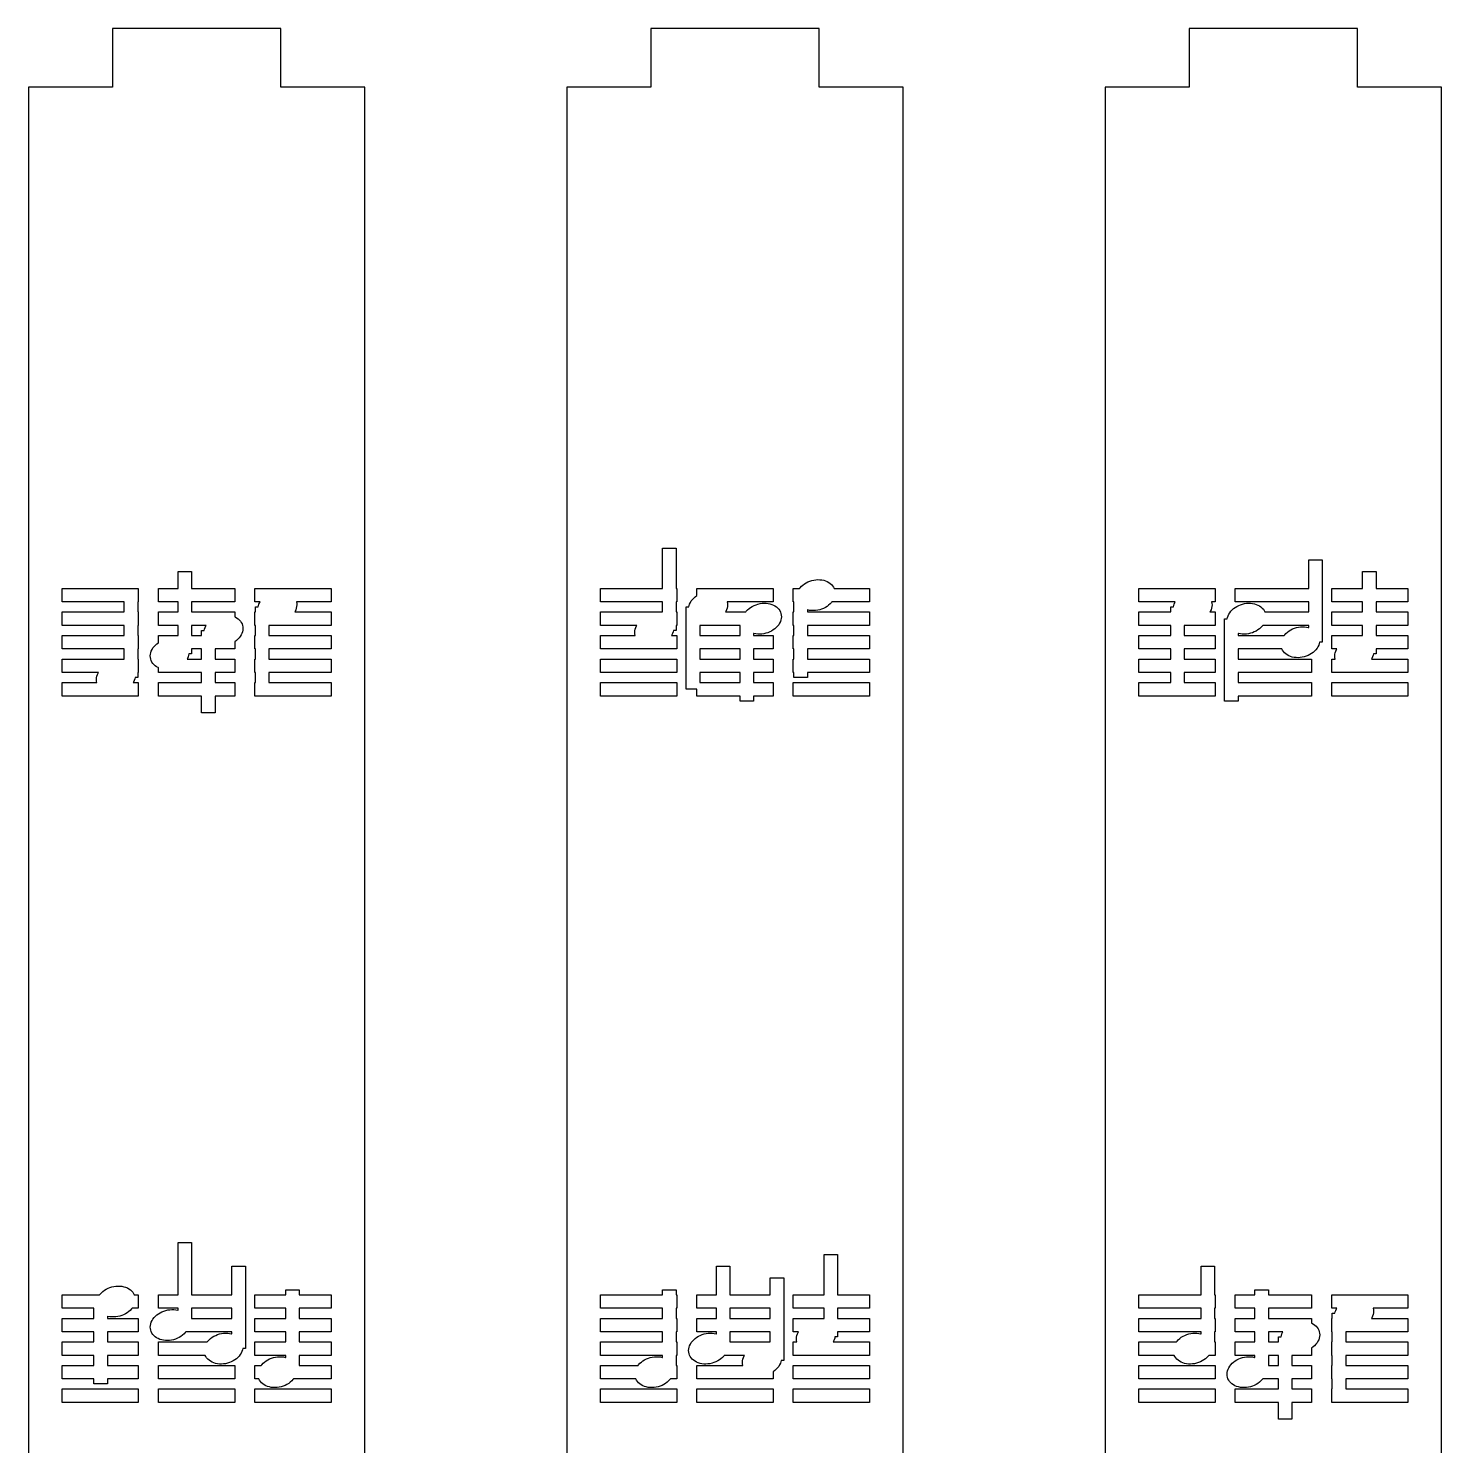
# Model space of a CAD drawing. Header units: metres. Extents: x -12 to 180, y -1275 to 154.
# Drawn here: x 96 to 180, y 69.2 to 153.5 of the extents above; entities that cross this region are included whole.
import ezdxf

# ---------------------------------------------------------------- set-up
doc = ezdxf.new("R2010")
doc.units = ezdxf.units.M

msp = doc.modelspace()

# ---------------------------------------------------------------- linework, layer by layer
for p, q in [((111, 153.5), (101, 153.5)), ((101, 153.5), (101, 150)), ((111, 150), (111, 153.5)), ((143, 153.5), (133, 153.5)), ((133, 153.5), (133, 150)), ((143, 150), (143, 153.5)), ((175, 153.5), (165, 153.5)), ((165, 153.5), (165, 150)), ((175, 150), (175, 153.5)), ((101, 150), (96, 150)), ((96, 150), (96, 0)), ((116, 150), (111, 150)), ((116, 0), (116, 150)), ((133, 150), (128, 150)), ((128, 150), (128, 0)), ((148, 150), (143, 150)), ((148, 0), (148, 150)), ((165, 150), (160, 150)), ((160, 150), (160, 0)), ((180, 150), (175, 150)), ((180, 0), (180, 150)), ((133.7, 120.2), (133.7, 122.6)), ((133.7, 122.6), (134.5, 122.6)), ((134.5, 122.6), (134.5, 120.2)), ((172.1, 120.2), (172.1, 121.9)), ((172.1, 121.9), (172.9, 121.9)), ((172.9, 121.9), (172.9, 117)), ((104.9, 120.2), (104.9, 121.2)), ((104.9, 121.2), (105.7, 121.2)), ((105.7, 121.2), (105.7, 120.2)), ((142.128, 120.471), (142.229, 120.533)), ((142.229, 120.533), (142.337, 120.587)), ((142.337, 120.587), (142.45, 120.633)), ((142.45, 120.633), (142.567, 120.669)), ((142.567, 120.669), (142.686, 120.696)), ((142.686, 120.696), (142.807, 120.713)), ((142.807, 120.713), (142.928, 120.72)), ((142.928, 120.72), (143.047, 120.717)), ((143.047, 120.717), (143.163, 120.704)), ((143.163, 120.704), (143.276, 120.681)), ((143.276, 120.681), (143.383, 120.649)), ((143.383, 120.649), (143.484, 120.607)), ((143.484, 120.607), (143.577, 120.556)), ((143.577, 120.556), (143.662, 120.497)), ((175.3, 120.2), (175.3, 121.2)), ((175.3, 121.2), (176.1, 121.2)), ((176.1, 121.2), (176.1, 120.2)), ((98, 119.4), (98, 120.2)), ((98, 120.2), (102.533, 120.2)), ((102.533, 120.2), (102.533, 119.4)), ((103.733, 119.4), (103.733, 120.2)), ((103.733, 120.2), (104.9, 120.2)), ((105.7, 120.2), (108.267, 120.2)), ((108.267, 120.2), (108.267, 119.4)), ((109.467, 119.4), (109.467, 120.2)), ((109.467, 120.2), (114, 120.2)), ((114, 120.2), (114, 119.4)), ((130, 119.4), (130, 120.2)), ((130, 120.2), (133.7, 120.2)), ((134.5, 120.2), (134.533, 120.2)), ((134.533, 120.2), (134.533, 119.4)), ((135.547, 119.625), (135.633, 119.701)), ((135.633, 119.701), (135.728, 119.771)), ((135.728, 119.771), (135.733, 119.775)), ((135.733, 119.775), (135.733, 120.2)), ((135.733, 120.2), (140.267, 120.2)), ((140.267, 120.2), (140.267, 119.4)), ((141.467, 119.4), (141.467, 120.2)), ((141.467, 120.2), (141.837, 120.2)), ((141.837, 120.2), (141.871, 120.243)), ((141.871, 120.243), (141.947, 120.325)), ((141.947, 120.325), (142.033, 120.401)), ((142.033, 120.401), (142.128, 120.471)), ((143.662, 120.497), (143.738, 120.43)), ((143.738, 120.43), (143.803, 120.357)), ((143.803, 120.357), (143.857, 120.277)), ((143.857, 120.277), (143.896, 120.2)), ((143.896, 120.2), (146, 120.2)), ((146, 120.2), (146, 119.4)), ((162, 119.4), (162, 120.2)), ((162, 120.2), (166.533, 120.2)), ((166.533, 120.2), (166.533, 119.4)), ((167.733, 119.4), (167.733, 120.2)), ((167.733, 120.2), (172.1, 120.2)), ((173.467, 119.4), (173.467, 120.2)), ((173.467, 120.2), (175.3, 120.2)), ((176.1, 120.2), (178, 120.2)), ((178, 120.2), (178, 119.4)), ((101.7, 119.4), (98, 119.4)), ((101.7, 118.8), (101.7, 119.4)), ((102.533, 119.4), (102.5, 119.4)), ((102.5, 119.4), (102.5, 118.8)), ((104.9, 119.4), (103.733, 119.4)), ((104.9, 118.8), (104.9, 119.4)), ((108.267, 119.4), (105.7, 119.4)), ((105.7, 119.4), (105.7, 118.8)), ((109.77, 119.4), (109.467, 119.4)), ((109.5, 118.8), (109.5, 119.1)), ((109.5, 119.1), (109.657, 119.1)), ((109.657, 119.1), (109.673, 119.177)), ((109.673, 119.177), (109.705, 119.272)), ((109.705, 119.272), (109.749, 119.366)), ((109.749, 119.366), (109.77, 119.4)), ((111.851, 118.834), (111.83, 118.8)), ((111.895, 118.928), (111.851, 118.834)), ((111.927, 119.023), (111.895, 118.928)), ((111.947, 119.119), (111.927, 119.023)), ((114, 119.4), (111.931, 119.4)), ((111.931, 119.4), (111.948, 119.31)), ((111.954, 119.215), (111.947, 119.119)), ((111.948, 119.31), (111.954, 119.215)), ((133.7, 119.4), (130, 119.4)), ((133.7, 118.8), (133.7, 119.4)), ((134.533, 119.4), (134.5, 119.4)), ((134.5, 119.4), (134.5, 118.8)), ((135.1, 114.2), (135.1, 119.1)), ((135.1, 119.1), (135.257, 119.1)), ((135.257, 119.1), (135.273, 119.177)), ((135.273, 119.177), (135.305, 119.272)), ((135.305, 119.272), (135.349, 119.366)), ((135.349, 119.366), (135.404, 119.457)), ((135.404, 119.457), (135.471, 119.543)), ((135.471, 119.543), (135.547, 119.625)), ((137.451, 118.834), (137.43, 118.8)), ((137.495, 118.928), (137.451, 118.834)), ((137.527, 119.023), (137.495, 118.928)), ((137.547, 119.119), (137.527, 119.023)), ((140.267, 119.4), (137.531, 119.4)), ((137.531, 119.4), (137.548, 119.31)), ((137.554, 119.215), (137.547, 119.119)), ((137.548, 119.31), (137.554, 119.215)), ((138.637, 118.8), (138.671, 118.843)), ((138.671, 118.843), (138.747, 118.925)), ((138.747, 118.925), (138.833, 119.001)), ((138.833, 119.001), (138.928, 119.071)), ((138.928, 119.071), (139.029, 119.133)), ((139.029, 119.133), (139.137, 119.187)), ((139.137, 119.187), (139.25, 119.233)), ((139.25, 119.233), (139.367, 119.269)), ((139.367, 119.269), (139.486, 119.296)), ((139.486, 119.296), (139.607, 119.313)), ((139.607, 119.313), (139.728, 119.32)), ((139.728, 119.32), (139.847, 119.317)), ((139.847, 119.317), (139.963, 119.304)), ((139.963, 119.304), (140.076, 119.281)), ((140.076, 119.281), (140.183, 119.249)), ((140.183, 119.249), (140.284, 119.207)), ((140.284, 119.207), (140.377, 119.156)), ((140.377, 119.156), (140.462, 119.097)), ((140.462, 119.097), (140.538, 119.03)), ((140.538, 119.03), (140.603, 118.957)), ((140.603, 118.957), (140.657, 118.877)), ((140.657, 118.877), (140.7, 118.792)), ((141.5, 119.4), (141.467, 119.4)), ((141.5, 118.8), (141.5, 119.4)), ((142.324, 118.919), (142.3, 118.926)), ((142.3, 118.926), (142.3, 118.8)), ((142.437, 118.896), (142.324, 118.919)), ((142.553, 118.883), (142.437, 118.896)), ((142.672, 118.88), (142.553, 118.883)), ((142.793, 118.887), (142.672, 118.88)), ((142.914, 118.904), (142.793, 118.887)), ((143.033, 118.931), (142.914, 118.904)), ((143.15, 118.967), (143.033, 118.931)), ((143.263, 119.013), (143.15, 118.967)), ((143.371, 119.067), (143.263, 119.013)), ((143.472, 119.129), (143.371, 119.067)), ((143.567, 119.199), (143.472, 119.129)), ((143.653, 119.275), (143.567, 119.199)), ((143.729, 119.357), (143.653, 119.275)), ((143.763, 119.4), (143.729, 119.357)), ((146, 119.4), (143.763, 119.4)), ((164.17, 119.4), (162, 119.4)), ((163.9, 118.8), (163.9, 119.1)), ((163.9, 119.1), (164.057, 119.1)), ((164.057, 119.1), (164.073, 119.177)), ((164.073, 119.177), (164.105, 119.272)), ((164.105, 119.272), (164.149, 119.366)), ((164.149, 119.366), (164.17, 119.4)), ((166.251, 118.834), (166.23, 118.8)), ((166.295, 118.928), (166.251, 118.834)), ((166.327, 119.023), (166.295, 118.928)), ((166.347, 119.119), (166.327, 119.023)), ((166.533, 119.4), (166.331, 119.4)), ((166.331, 119.4), (166.348, 119.31)), ((166.354, 119.215), (166.347, 119.119)), ((166.348, 119.31), (166.354, 119.215)), ((167.404, 118.757), (167.471, 118.843)), ((167.471, 118.843), (167.547, 118.925)), ((167.547, 118.925), (167.633, 119.001)), ((167.633, 119.001), (167.728, 119.071)), ((167.728, 119.071), (167.829, 119.133)), ((172.1, 119.4), (167.733, 119.4)), ((167.829, 119.133), (167.937, 119.187)), ((167.937, 119.187), (168.05, 119.233)), ((168.05, 119.233), (168.167, 119.269)), ((168.167, 119.269), (168.286, 119.296)), ((168.286, 119.296), (168.407, 119.313)), ((168.407, 119.313), (168.528, 119.32)), ((168.528, 119.32), (168.647, 119.317)), ((168.647, 119.317), (168.763, 119.304)), ((168.763, 119.304), (168.876, 119.281)), ((168.876, 119.281), (168.983, 119.249)), ((168.983, 119.249), (169.084, 119.207)), ((169.084, 119.207), (169.177, 119.156)), ((169.177, 119.156), (169.262, 119.097)), ((169.262, 119.097), (169.338, 119.03)), ((169.338, 119.03), (169.403, 118.957)), ((169.403, 118.957), (169.457, 118.877)), ((169.457, 118.877), (169.496, 118.8)), ((172.1, 118.8), (172.1, 119.4)), ((175.3, 119.4), (173.467, 119.4)), ((175.3, 118.8), (175.3, 119.4)), ((178, 119.4), (176.1, 119.4)), ((176.1, 119.4), (176.1, 118.8)), ((98, 118), (98, 118.8)), ((98, 118.8), (101.7, 118.8)), ((101.7, 118), (98, 118)), ((101.7, 117.4), (101.7, 118)), ((102.5, 118.8), (102.533, 118.8)), ((102.533, 118), (102.5, 118)), ((102.5, 118), (102.5, 117.4)), ((102.533, 118.8), (102.533, 118)), ((103.733, 118), (103.733, 118.8)), ((103.733, 118.8), (104.9, 118.8)), ((104.9, 118), (103.733, 118)), ((104.9, 117.4), (104.9, 118)), ((105.7, 118.8), (108.267, 118.8)), ((106.57, 118), (105.7, 118)), ((105.7, 118), (105.7, 117.4)), ((106.549, 117.966), (106.57, 118)), ((108.267, 118.8), (108.267, 118.514)), ((108.267, 118.514), (108.284, 118.507)), ((108.284, 118.507), (108.377, 118.456)), ((108.377, 118.456), (108.462, 118.397)), ((108.462, 118.397), (108.538, 118.33)), ((108.538, 118.33), (108.603, 118.257)), ((108.603, 118.257), (108.657, 118.177)), ((108.657, 118.177), (108.7, 118.092)), ((108.7, 118.092), (108.73, 118.003)), ((108.73, 118.003), (108.748, 117.91)), ((109.467, 118), (109.467, 118.8)), ((109.467, 118.8), (109.5, 118.8)), ((109.5, 118), (109.467, 118)), ((109.5, 117.4), (109.5, 118)), ((114, 118), (110.3, 118)), ((110.3, 118), (110.3, 117.4)), ((111.83, 118.8), (114, 118.8)), ((114, 118.8), (114, 118)), ((130, 118), (130, 118.8)), ((130, 118.8), (133.7, 118.8)), ((132.17, 118), (130, 118)), ((132.149, 117.966), (132.17, 118)), ((134.5, 118.8), (134.533, 118.8)), ((134.533, 118), (134.5, 118)), ((134.5, 118), (134.5, 117.7)), ((134.533, 118.8), (134.533, 118)), ((138.3, 118), (135.9, 118)), ((135.9, 118), (135.9, 117.4)), ((137.43, 118.8), (138.637, 118.8)), ((138.3, 117.4), (138.3, 118)), ((140.596, 118.043), (140.529, 117.957)), ((140.651, 118.134), (140.596, 118.043)), ((140.695, 118.228), (140.651, 118.134)), ((140.727, 118.323), (140.695, 118.228)), ((140.7, 118.792), (140.73, 118.703)), ((140.747, 118.419), (140.727, 118.323)), ((140.73, 118.703), (140.748, 118.61)), ((140.754, 118.515), (140.747, 118.419)), ((140.748, 118.61), (140.754, 118.515)), ((141.467, 118), (141.467, 118.8)), ((141.467, 118.8), (141.5, 118.8)), ((141.5, 118), (141.467, 118)), ((141.5, 117.4), (141.5, 118)), ((142.3, 118.8), (146, 118.8)), ((146, 118), (142.3, 118)), ((142.3, 118), (142.3, 117.4)), ((146, 118.8), (146, 118)), ((162, 118), (162, 118.8)), ((162, 118.8), (163.9, 118.8)), ((163.9, 118), (162, 118)), ((163.9, 117.4), (163.9, 118)), ((166.533, 118), (164.7, 118)), ((164.7, 118), (164.7, 117.4)), ((166.23, 118.8), (166.533, 118.8)), ((166.533, 118.8), (166.533, 118)), ((167.1, 113.5), (167.1, 118.4)), ((167.1, 118.4), (167.257, 118.4)), ((167.257, 118.4), (167.273, 118.477)), ((167.273, 118.477), (167.305, 118.572)), ((167.305, 118.572), (167.349, 118.666)), ((167.349, 118.666), (167.404, 118.757)), ((169.363, 118), (169.329, 117.957)), ((172.1, 118), (169.363, 118)), ((169.496, 118.8), (172.1, 118.8)), ((172.1, 117.874), (172.1, 118)), ((173.467, 118), (173.467, 118.8)), ((173.467, 118.8), (175.3, 118.8)), ((175.3, 118), (173.467, 118)), ((175.3, 117.4), (175.3, 118)), ((176.1, 118.8), (178, 118.8)), ((178, 118), (176.1, 118)), ((176.1, 118), (176.1, 117.4)), ((178, 118.8), (178, 118)), ((98, 116.6), (98, 117.4)), ((98, 117.4), (101.7, 117.4)), ((102.5, 117.4), (102.533, 117.4)), ((102.533, 117.4), (102.533, 116.6)), ((103.733, 116.975), (103.733, 117.4)), ((103.733, 117.4), (104.9, 117.4)), ((105.7, 117.4), (106.3, 117.4)), ((106.3, 117.7), (106.457, 117.7)), ((106.3, 117.4), (106.3, 117.7)), ((106.457, 117.7), (106.473, 117.777)), ((106.473, 117.777), (106.505, 117.872)), ((106.505, 117.872), (106.549, 117.966)), ((108.453, 117.175), (108.367, 117.099)), ((108.529, 117.257), (108.453, 117.175)), ((108.596, 117.343), (108.529, 117.257)), ((108.651, 117.434), (108.596, 117.343)), ((108.695, 117.528), (108.651, 117.434)), ((108.727, 117.623), (108.695, 117.528)), ((108.747, 117.719), (108.727, 117.623)), ((108.754, 117.815), (108.747, 117.719)), ((108.748, 117.91), (108.754, 117.815)), ((109.467, 116.6), (109.467, 117.4)), ((109.467, 117.4), (109.5, 117.4)), ((110.3, 117.4), (114, 117.4)), ((114, 117.4), (114, 116.6)), ((130, 116.6), (130, 117.4)), ((130, 117.4), (132.069, 117.4)), ((132.046, 117.585), (132.053, 117.681)), ((132.052, 117.49), (132.046, 117.585)), ((132.069, 117.4), (132.052, 117.49)), ((132.053, 117.681), (132.073, 117.777)), ((132.073, 117.777), (132.105, 117.872)), ((132.105, 117.872), (132.149, 117.966)), ((134.251, 117.434), (134.23, 117.4)), ((134.23, 117.4), (134.533, 117.4)), ((134.295, 117.528), (134.251, 117.434)), ((134.327, 117.623), (134.295, 117.528)), ((134.343, 117.7), (134.327, 117.623)), ((134.5, 117.7), (134.343, 117.7)), ((134.533, 117.4), (134.533, 116.6)), ((135.9, 117.4), (138.3, 117.4)), ((139.124, 117.519), (139.1, 117.526)), ((139.1, 117.526), (139.1, 117.4)), ((139.1, 117.4), (140.267, 117.4)), ((139.237, 117.496), (139.124, 117.519)), ((139.353, 117.483), (139.237, 117.496)), ((139.472, 117.48), (139.353, 117.483)), ((139.593, 117.487), (139.472, 117.48)), ((139.714, 117.504), (139.593, 117.487)), ((139.833, 117.531), (139.714, 117.504)), ((139.95, 117.567), (139.833, 117.531)), ((140.063, 117.613), (139.95, 117.567)), ((140.171, 117.667), (140.063, 117.613)), ((140.272, 117.729), (140.171, 117.667)), ((140.267, 117.4), (140.267, 116.6)), ((140.367, 117.799), (140.272, 117.729)), ((140.453, 117.875), (140.367, 117.799)), ((140.529, 117.957), (140.453, 117.875)), ((141.467, 116.6), (141.467, 117.4)), ((141.467, 117.4), (141.5, 117.4)), ((142.3, 117.4), (146, 117.4)), ((146, 117.4), (146, 116.6)), ((162, 116.6), (162, 117.4)), ((162, 117.4), (163.9, 117.4)), ((164.7, 117.4), (166.533, 117.4)), ((166.533, 117.4), (166.533, 116.6)), ((167.924, 117.519), (167.9, 117.526)), ((167.9, 117.526), (167.9, 117.4)), ((167.9, 117.4), (170.637, 117.4)), ((168.037, 117.496), (167.924, 117.519)), ((168.153, 117.483), (168.037, 117.496)), ((168.272, 117.48), (168.153, 117.483)), ((168.393, 117.487), (168.272, 117.48)), ((168.514, 117.504), (168.393, 117.487)), ((168.633, 117.531), (168.514, 117.504)), ((168.75, 117.567), (168.633, 117.531)), ((168.863, 117.613), (168.75, 117.567)), ((168.971, 117.667), (168.863, 117.613)), ((169.072, 117.729), (168.971, 117.667)), ((169.167, 117.799), (169.072, 117.729)), ((169.253, 117.875), (169.167, 117.799)), ((169.329, 117.957), (169.253, 117.875)), ((170.637, 117.4), (170.671, 117.443)), ((170.671, 117.443), (170.747, 117.525)), ((170.747, 117.525), (170.833, 117.601)), ((170.833, 117.601), (170.928, 117.671)), ((170.928, 117.671), (171.029, 117.733)), ((171.029, 117.733), (171.137, 117.787)), ((171.137, 117.787), (171.25, 117.833)), ((171.25, 117.833), (171.367, 117.869)), ((171.367, 117.869), (171.486, 117.896)), ((171.486, 117.896), (171.607, 117.913)), ((171.607, 117.913), (171.728, 117.92)), ((171.728, 117.92), (171.847, 117.917)), ((171.847, 117.917), (171.963, 117.904)), ((171.963, 117.904), (172.076, 117.881)), ((172.076, 117.881), (172.1, 117.874)), ((173.467, 116.6), (173.467, 117.4)), ((173.467, 117.4), (175.3, 117.4)), ((176.1, 117.4), (178, 117.4)), ((178, 117.4), (178, 116.6)), ((101.7, 116.6), (98, 116.6)), ((101.7, 116), (101.7, 116.6)), ((102.533, 116.6), (102.5, 116.6)), ((102.5, 116.6), (102.5, 116)), ((103.253, 116.281), (103.273, 116.377)), ((103.273, 116.377), (103.305, 116.472)), ((103.305, 116.472), (103.349, 116.566)), ((103.349, 116.566), (103.404, 116.657)), ((103.404, 116.657), (103.471, 116.743)), ((103.471, 116.743), (103.547, 116.825)), ((103.547, 116.825), (103.633, 116.901)), ((103.633, 116.901), (103.728, 116.971)), ((103.728, 116.971), (103.733, 116.975)), ((105.543, 116.3), (105.527, 116.223)), ((105.7, 116.3), (105.543, 116.3)), ((106.3, 116.6), (105.7, 116.6)), ((105.7, 116.6), (105.7, 116.3)), ((106.3, 116), (106.3, 116.6)), ((108.267, 116.6), (107.1, 116.6)), ((107.1, 116.6), (107.1, 116)), ((108.272, 117.029), (108.267, 117.025)), ((108.267, 117.025), (108.267, 116.6)), ((108.367, 117.099), (108.272, 117.029)), ((109.5, 116.6), (109.467, 116.6)), ((109.5, 116), (109.5, 116.6)), ((114, 116.6), (110.3, 116.6)), ((110.3, 116.6), (110.3, 116)), ((134.533, 116.6), (130, 116.6)), ((138.3, 116.6), (135.9, 116.6)), ((135.9, 116.6), (135.9, 116)), ((138.3, 116), (138.3, 116.6)), ((140.267, 116.6), (139.1, 116.6)), ((139.1, 116.6), (139.1, 116)), ((141.5, 116.6), (141.467, 116.6)), ((141.5, 116), (141.5, 116.6)), ((146, 116.6), (142.3, 116.6)), ((142.3, 116.6), (142.3, 116)), ((163.9, 116.6), (162, 116.6)), ((163.9, 116), (163.9, 116.6)), ((166.533, 116.6), (164.7, 116.6)), ((164.7, 116.6), (164.7, 116)), ((170.504, 116.6), (167.9, 116.6)), ((167.9, 116.6), (167.9, 116)), ((170.543, 116.523), (170.504, 116.6)), ((170.597, 116.443), (170.543, 116.523)), ((170.662, 116.37), (170.597, 116.443)), ((170.738, 116.303), (170.662, 116.37)), ((170.823, 116.244), (170.738, 116.303)), ((172.272, 116.329), (172.171, 116.267)), ((172.367, 116.399), (172.272, 116.329)), ((172.453, 116.475), (172.367, 116.399)), ((172.529, 116.557), (172.453, 116.475)), ((172.596, 116.643), (172.529, 116.557)), ((172.651, 116.734), (172.596, 116.643)), ((172.695, 116.828), (172.651, 116.734)), ((172.727, 116.923), (172.695, 116.828)), ((172.743, 117), (172.727, 116.923)), ((172.9, 117), (172.743, 117)), ((173.77, 116.6), (173.467, 116.6)), ((173.653, 116.281), (173.673, 116.377)), ((173.673, 116.377), (173.705, 116.472)), ((173.705, 116.472), (173.749, 116.566)), ((173.749, 116.566), (173.77, 116.6)), ((175.943, 116.3), (175.927, 116.223)), ((176.1, 116.3), (175.943, 116.3)), ((178, 116.6), (176.1, 116.6)), ((176.1, 116.6), (176.1, 116.3)), ((98, 115.2), (98, 116)), ((98, 116), (101.7, 116)), ((102.5, 116), (102.533, 116)), ((102.533, 116), (102.533, 115.2)), ((103.246, 116.185), (103.253, 116.281)), ((103.252, 116.09), (103.246, 116.185)), ((103.27, 115.997), (103.252, 116.09)), ((103.3, 115.908), (103.27, 115.997)), ((103.343, 115.823), (103.3, 115.908)), ((103.397, 115.743), (103.343, 115.823)), ((103.462, 115.67), (103.397, 115.743)), ((103.538, 115.603), (103.462, 115.67)), ((103.623, 115.544), (103.538, 115.603)), ((103.716, 115.493), (103.623, 115.544)), ((103.733, 115.486), (103.716, 115.493)), ((103.733, 115.2), (103.733, 115.486)), ((105.451, 116.034), (105.43, 116)), ((105.43, 116), (106.3, 116)), ((105.495, 116.128), (105.451, 116.034)), ((105.527, 116.223), (105.495, 116.128)), ((107.1, 116), (108.267, 116)), ((108.267, 116), (108.267, 115.2)), ((109.467, 115.2), (109.467, 116)), ((109.467, 116), (109.5, 116)), ((110.3, 116), (114, 116)), ((114, 116), (114, 115.2)), ((130, 115.2), (130, 116)), ((130, 116), (134.533, 116)), ((134.533, 116), (134.533, 115.2)), ((135.9, 116), (138.3, 116)), ((139.1, 116), (140.267, 116)), ((140.267, 116), (140.267, 115.2)), ((141.467, 115.2), (141.467, 116)), ((141.467, 116), (141.5, 116)), ((142.3, 116), (146, 116)), ((146, 116), (146, 115.2)), ((162, 115.2), (162, 116)), ((162, 116), (163.9, 116)), ((164.7, 116), (166.533, 116)), ((166.533, 116), (166.533, 115.2)), ((167.9, 116), (172.267, 116)), ((170.916, 116.193), (170.823, 116.244)), ((171.017, 116.151), (170.916, 116.193)), ((171.124, 116.119), (171.017, 116.151)), ((171.237, 116.096), (171.124, 116.119)), ((171.353, 116.083), (171.237, 116.096)), ((171.472, 116.08), (171.353, 116.083)), ((171.593, 116.087), (171.472, 116.08)), ((171.714, 116.104), (171.593, 116.087)), ((171.833, 116.131), (171.714, 116.104)), ((171.95, 116.167), (171.833, 116.131)), ((172.063, 116.213), (171.95, 116.167)), ((172.171, 116.267), (172.063, 116.213)), ((172.267, 116), (172.267, 115.2)), ((173.467, 115.2), (173.467, 116)), ((173.467, 116), (173.669, 116)), ((173.646, 116.185), (173.653, 116.281)), ((173.652, 116.09), (173.646, 116.185)), ((173.669, 116), (173.652, 116.09)), ((175.851, 116.034), (175.83, 116)), ((175.83, 116), (178, 116)), ((175.895, 116.128), (175.851, 116.034)), ((175.927, 116.223), (175.895, 116.128)), ((178, 116), (178, 115.2)), ((100.17, 115.2), (98, 115.2)), ((100.046, 114.785), (100.053, 114.881)), ((100.052, 114.69), (100.046, 114.785)), ((100.069, 114.6), (100.052, 114.69)), ((100.053, 114.881), (100.073, 114.977)), ((100.073, 114.977), (100.105, 115.072)), ((100.105, 115.072), (100.149, 115.166)), ((100.149, 115.166), (100.17, 115.2)), ((102.251, 114.634), (102.23, 114.6)), ((102.295, 114.728), (102.251, 114.634)), ((102.327, 114.823), (102.295, 114.728)), ((102.343, 114.9), (102.327, 114.823)), ((102.5, 114.9), (102.343, 114.9)), ((102.533, 115.2), (102.5, 115.2)), ((102.5, 115.2), (102.5, 114.9)), ((106.3, 115.2), (103.733, 115.2)), ((106.3, 114.6), (106.3, 115.2)), ((108.267, 115.2), (107.1, 115.2)), ((107.1, 115.2), (107.1, 114.6)), ((109.5, 115.2), (109.467, 115.2)), ((109.5, 114.6), (109.5, 115.2)), ((114, 115.2), (110.3, 115.2)), ((110.3, 115.2), (110.3, 114.6)), ((134.533, 115.2), (130, 115.2)), ((138.3, 115.2), (135.9, 115.2)), ((135.9, 115.2), (135.9, 114.6)), ((138.3, 114.6), (138.3, 115.2)), ((140.267, 115.2), (139.1, 115.2)), ((139.1, 115.2), (139.1, 114.6)), ((141.5, 115.2), (141.467, 115.2)), ((141.5, 114.9), (141.5, 115.2)), ((142.3, 114.9), (141.5, 114.9)), ((146, 115.2), (142.3, 115.2)), ((142.3, 115.2), (142.3, 114.9)), ((163.9, 115.2), (162, 115.2)), ((163.9, 114.6), (163.9, 115.2)), ((166.533, 115.2), (164.7, 115.2)), ((164.7, 115.2), (164.7, 114.6)), ((172.267, 115.2), (167.9, 115.2)), ((167.9, 115.2), (167.9, 114.6)), ((178, 115.2), (173.467, 115.2)), ((98, 113.8), (98, 114.6)), ((98, 114.6), (100.069, 114.6)), ((102.533, 113.8), (98, 113.8)), ((102.23, 114.6), (102.533, 114.6)), ((102.533, 114.6), (102.533, 113.8)), ((103.733, 113.8), (103.733, 114.6)), ((103.733, 114.6), (106.3, 114.6)), ((106.3, 113.8), (103.733, 113.8)), ((106.3, 112.8), (106.3, 113.8)), ((107.1, 114.6), (108.267, 114.6)), ((108.267, 113.8), (107.1, 113.8)), ((107.1, 113.8), (107.1, 112.8)), ((108.267, 114.6), (108.267, 113.8)), ((109.467, 113.8), (109.467, 114.6)), ((109.467, 114.6), (109.5, 114.6)), ((114, 113.8), (109.467, 113.8)), ((110.3, 114.6), (114, 114.6)), ((114, 114.6), (114, 113.8)), ((130, 113.8), (130, 114.6)), ((130, 114.6), (134.533, 114.6)), ((134.533, 113.8), (130, 113.8)), ((134.533, 114.6), (134.533, 113.8)), ((135.733, 114.2), (135.1, 114.2)), ((135.733, 113.8), (135.733, 114.2)), ((138.3, 113.8), (135.733, 113.8)), ((135.9, 114.6), (138.3, 114.6)), ((138.3, 113.5), (138.3, 113.8)), ((139.1, 114.6), (140.267, 114.6)), ((140.267, 113.8), (139.1, 113.8)), ((139.1, 113.8), (139.1, 113.5)), ((140.267, 114.6), (140.267, 113.8)), ((141.467, 113.8), (141.467, 114.6)), ((141.467, 114.6), (146, 114.6)), ((146, 113.8), (141.467, 113.8)), ((146, 114.6), (146, 113.8)), ((162, 113.8), (162, 114.6)), ((162, 114.6), (163.9, 114.6)), ((166.533, 113.8), (162, 113.8)), ((164.7, 114.6), (166.533, 114.6)), ((166.533, 114.6), (166.533, 113.8)), ((167.9, 114.6), (172.267, 114.6)), ((172.267, 113.8), (167.9, 113.8)), ((167.9, 113.8), (167.9, 113.5)), ((172.267, 114.6), (172.267, 113.8)), ((173.467, 113.8), (173.467, 114.6)), ((173.467, 114.6), (178, 114.6)), ((178, 113.8), (173.467, 113.8)), ((178, 114.6), (178, 113.8)), ((139.1, 113.5), (138.3, 113.5)), ((167.9, 113.5), (167.1, 113.5)), ((107.1, 112.8), (106.3, 112.8)), ((104.9, 78.2), (104.9, 81.3)), ((104.9, 81.3), (105.7, 81.3)), ((105.7, 81.3), (105.7, 78.2)), ((143.3, 78.2), (143.3, 80.6)), ((143.3, 80.6), (144.1, 80.6)), ((144.1, 80.6), (144.1, 78.2)), ((108.1, 78.2), (108.1, 79.9)), ((108.1, 79.9), (108.9, 79.9)), ((108.9, 79.9), (108.9, 75)), ((136.9, 78.2), (136.9, 79.9)), ((136.9, 79.9), (137.7, 79.9)), ((137.7, 79.9), (137.7, 78.2)), ((165.7, 78.2), (165.7, 79.9)), ((165.7, 79.9), (166.5, 79.9)), ((166.5, 79.9), (166.5, 78.2)), ((100.347, 78.3253), (100.433, 78.4014)), ((100.433, 78.4014), (100.528, 78.471)), ((100.528, 78.471), (100.629, 78.5332)), ((100.629, 78.5332), (100.737, 78.5874)), ((100.737, 78.5874), (100.85, 78.6329)), ((100.85, 78.6329), (100.967, 78.6693)), ((100.967, 78.6693), (101.086, 78.6962)), ((101.086, 78.6962), (101.207, 78.7133)), ((101.207, 78.7133), (101.328, 78.7203)), ((101.328, 78.7203), (101.447, 78.7173)), ((101.447, 78.7173), (101.563, 78.7043)), ((101.563, 78.7043), (101.676, 78.6813)), ((101.676, 78.6813), (101.783, 78.6487)), ((101.783, 78.6487), (101.884, 78.6067)), ((101.884, 78.6067), (101.977, 78.556)), ((101.977, 78.556), (102.062, 78.4969)), ((102.062, 78.4969), (102.138, 78.4302)), ((102.138, 78.4302), (102.203, 78.3566)), ((111.3, 78.2), (111.3, 78.5)), ((111.3, 78.5), (112.1, 78.5)), ((112.1, 78.5), (112.1, 78.2)), ((133.7, 78.2), (133.7, 78.5)), ((133.7, 78.5), (134.5, 78.5)), ((134.5, 78.5), (134.5, 78.2)), ((140.1, 78.2), (140.1, 79.2)), ((140.1, 79.2), (140.9, 79.2)), ((140.9, 79.2), (140.9, 74.3)), ((168.9, 78.2), (168.9, 78.5)), ((168.9, 78.5), (169.7, 78.5)), ((169.7, 78.5), (169.7, 78.2)), ((98, 77.4), (98, 78.2)), ((98, 78.2), (100.237, 78.2)), ((100.237, 78.2), (100.271, 78.2434)), ((100.271, 78.2434), (100.347, 78.3253)), ((102.203, 78.3566), (102.257, 78.2769)), ((102.257, 78.2769), (102.296, 78.2)), ((102.296, 78.2), (102.533, 78.2)), ((102.533, 78.2), (102.533, 77.4)), ((103.733, 77.4), (103.733, 78.2)), ((103.733, 78.2), (104.9, 78.2)), ((105.7, 78.2), (108.1, 78.2)), ((109.467, 77.4), (109.467, 78.2)), ((109.467, 78.2), (111.3, 78.2)), ((112.1, 78.2), (114, 78.2)), ((114, 78.2), (114, 77.4)), ((130, 77.4), (130, 78.2)), ((130, 78.2), (133.7, 78.2)), ((134.5, 78.2), (134.533, 78.2)), ((134.533, 78.2), (134.533, 77.4)), ((135.733, 77.4), (135.733, 78.2)), ((135.733, 78.2), (136.9, 78.2)), ((137.7, 78.2), (140.1, 78.2)), ((141.467, 77.4), (141.467, 78.2)), ((141.467, 78.2), (143.3, 78.2)), ((144.1, 78.2), (146, 78.2)), ((146, 78.2), (146, 77.4)), ((162, 77.4), (162, 78.2)), ((162, 78.2), (165.7, 78.2)), ((166.5, 78.2), (166.533, 78.2)), ((166.533, 78.2), (166.533, 77.4)), ((167.733, 77.4), (167.733, 78.2)), ((167.733, 78.2), (168.9, 78.2)), ((169.7, 78.2), (172.267, 78.2)), ((172.267, 78.2), (172.267, 77.4)), ((173.467, 77.4), (173.467, 78.2)), ((173.467, 78.2), (178, 78.2)), ((178, 78.2), (178, 77.4)), ((99.9, 77.4), (98, 77.4)), ((98, 76), (98, 76.8)), ((98, 76.8), (99.9, 76.8)), ((99.9, 76.8), (99.9, 77.4)), ((100.724, 76.9187), (100.7, 76.9261)), ((100.7, 76.9261), (100.7, 76.8)), ((100.7, 76.8), (102.533, 76.8)), ((100.837, 76.8957), (100.724, 76.9187)), ((100.953, 76.8827), (100.837, 76.8957)), ((101.072, 76.8796), (100.953, 76.8827)), ((101.193, 76.8867), (101.072, 76.8796)), ((101.314, 76.9038), (101.193, 76.8867)), ((101.433, 76.9307), (101.314, 76.9038)), ((101.55, 76.9671), (101.433, 76.9307)), ((101.663, 77.0126), (101.55, 76.9671)), ((101.771, 77.0668), (101.663, 77.0126)), ((101.872, 77.129), (101.771, 77.0668)), ((101.967, 77.1985), (101.872, 77.129)), ((102.053, 77.2747), (101.967, 77.1985)), ((102.129, 77.3566), (102.053, 77.2747)), ((102.163, 77.4), (102.129, 77.3566)), ((102.533, 77.4), (102.163, 77.4)), ((102.533, 76.8), (102.533, 76)), ((103.349, 76.666), (103.404, 76.7567)), ((103.404, 76.7567), (103.471, 76.8434)), ((103.471, 76.8434), (103.547, 76.9253)), ((103.547, 76.9253), (103.633, 77.0014)), ((103.633, 77.0014), (103.728, 77.071)), ((103.728, 77.071), (103.829, 77.1332)), ((104.9, 77.4), (103.733, 77.4)), ((103.829, 77.1332), (103.937, 77.1874)), ((103.937, 77.1874), (104.05, 77.2329)), ((104.05, 77.2329), (104.167, 77.2693)), ((104.167, 77.2693), (104.286, 77.2962)), ((104.286, 77.2962), (104.407, 77.3133)), ((104.407, 77.3133), (104.528, 77.3203)), ((104.528, 77.3203), (104.647, 77.3173)), ((104.647, 77.3173), (104.763, 77.3043)), ((104.763, 77.3043), (104.876, 77.2813)), ((104.876, 77.2813), (104.9, 77.2739)), ((104.9, 77.2739), (104.9, 77.4)), ((108.1, 77.4), (105.7, 77.4)), ((105.7, 77.4), (105.7, 76.8)), ((105.7, 76.8), (108.1, 76.8)), ((108.1, 76.8), (108.1, 77.4)), ((111.3, 77.4), (109.467, 77.4)), ((109.467, 76), (109.467, 76.8)), ((109.467, 76.8), (111.3, 76.8)), ((111.3, 76.8), (111.3, 77.4)), ((114, 77.4), (112.1, 77.4)), ((112.1, 77.4), (112.1, 76.8)), ((112.1, 76.8), (114, 76.8)), ((114, 76.8), (114, 76)), ((133.7, 77.4), (130, 77.4)), ((130, 76), (130, 76.8)), ((130, 76.8), (133.7, 76.8)), ((133.7, 76.8), (133.7, 77.4)), ((134.533, 77.4), (134.5, 77.4)), ((134.5, 77.4), (134.5, 76.8)), ((134.5, 76.8), (134.533, 76.8)), ((134.533, 76.8), (134.533, 76)), ((136.9, 77.4), (135.733, 77.4)), ((135.733, 76), (135.733, 76.8)), ((135.733, 76.8), (136.9, 76.8)), ((136.9, 76.8), (136.9, 77.4)), ((140.1, 77.4), (137.7, 77.4)), ((137.7, 77.4), (137.7, 76.8)), ((137.7, 76.8), (140.1, 76.8)), ((140.1, 76.8), (140.1, 77.4)), ((143.3, 77.4), (141.467, 77.4)), ((141.467, 76), (141.467, 76.8)), ((141.467, 76.8), (143.3, 76.8)), ((143.3, 76.8), (143.3, 77.4)), ((146, 77.4), (144.1, 77.4)), ((144.1, 77.4), (144.1, 76.8)), ((144.1, 76.8), (146, 76.8)), ((146, 76.8), (146, 76)), ((165.7, 77.4), (162, 77.4)), ((162, 76), (162, 76.8)), ((162, 76.8), (165.7, 76.8)), ((165.7, 76.8), (165.7, 77.4)), ((166.533, 77.4), (166.5, 77.4)), ((166.5, 77.4), (166.5, 76.8)), ((166.5, 76.8), (166.533, 76.8)), ((166.533, 76.8), (166.533, 76)), ((168.9, 77.4), (167.733, 77.4)), ((167.733, 76), (167.733, 76.8)), ((167.733, 76.8), (168.9, 76.8)), ((168.9, 76.8), (168.9, 77.4)), ((172.267, 77.4), (169.7, 77.4)), ((169.7, 77.4), (169.7, 76.8)), ((169.7, 76.8), (172.267, 76.8)), ((172.267, 76.8), (172.267, 76.5139)), ((173.77, 77.4), (173.467, 77.4)), ((173.467, 76), (173.467, 76.8)), ((173.467, 76.8), (173.5, 76.8)), ((173.5, 76.8), (173.5, 77.1)), ((173.5, 77.1), (173.657, 77.1)), ((173.657, 77.1), (173.673, 77.1769)), ((173.673, 77.1769), (173.705, 77.2724)), ((173.705, 77.2724), (173.749, 77.366)), ((173.749, 77.366), (173.77, 77.4)), ((175.851, 76.834), (175.83, 76.8)), ((175.83, 76.8), (178, 76.8)), ((175.895, 76.9276), (175.851, 76.834)), ((175.927, 77.023), (175.895, 76.9276)), ((175.947, 77.1193), (175.927, 77.023)), ((178, 77.4), (175.931, 77.4)), ((175.931, 77.4), (175.948, 77.3103)), ((175.954, 77.2154), (175.947, 77.1193)), ((175.948, 77.3103), (175.954, 77.2154)), ((178, 76.8), (178, 76)), ((99.9, 76), (98, 76)), ((99.9, 75.4), (99.9, 76)), ((102.533, 76), (100.7, 76)), ((100.7, 76), (100.7, 75.4)), ((103.246, 76.2845), (103.253, 76.3806)), ((103.252, 76.1897), (103.246, 76.2845)), ((103.27, 76.0972), (103.252, 76.1897)), ((103.253, 76.3806), (103.273, 76.4769)), ((103.3, 76.008), (103.27, 76.0972)), ((103.273, 76.4769), (103.305, 76.5724)), ((103.343, 75.923), (103.3, 76.008)), ((103.305, 76.5724), (103.349, 76.666)), ((103.397, 75.8434), (103.343, 75.923)), ((103.462, 75.7698), (103.397, 75.8434)), ((105.253, 75.8747), (105.167, 75.7986)), ((105.329, 75.9566), (105.253, 75.8747)), ((105.363, 76), (105.329, 75.9566)), ((108.1, 76), (105.363, 76)), ((107.25, 75.8329), (107.367, 75.8693)), ((107.367, 75.8693), (107.486, 75.8962)), ((107.486, 75.8962), (107.607, 75.9133)), ((107.607, 75.9133), (107.728, 75.9203)), ((107.728, 75.9203), (107.847, 75.9173)), ((107.847, 75.9173), (107.963, 75.9043)), ((107.963, 75.9043), (108.076, 75.8813)), ((108.076, 75.8813), (108.1, 75.8739)), ((108.1, 75.8739), (108.1, 76)), ((111.3, 76), (109.467, 76)), ((111.3, 75.4), (111.3, 76)), ((114, 76), (112.1, 76)), ((112.1, 76), (112.1, 75.4)), ((133.7, 76), (130, 76)), ((133.7, 75.4), (133.7, 76)), ((134.533, 76), (134.5, 76)), ((134.5, 76), (134.5, 75.4)), ((136.9, 76), (135.733, 76)), ((136.05, 75.8329), (136.167, 75.8693)), ((136.167, 75.8693), (136.286, 75.8962)), ((136.286, 75.8962), (136.407, 75.9133)), ((136.407, 75.9133), (136.528, 75.9203)), ((136.528, 75.9203), (136.647, 75.9173)), ((136.647, 75.9173), (136.763, 75.9043)), ((136.763, 75.9043), (136.876, 75.8813)), ((136.876, 75.8813), (136.9, 75.8739)), ((136.9, 75.8739), (136.9, 76)), ((140.1, 76), (137.7, 76)), ((137.7, 76), (137.7, 75.4)), ((140.1, 75.4), (140.1, 76)), ((141.77, 76), (141.467, 76)), ((141.673, 75.7769), (141.705, 75.8724)), ((141.705, 75.8724), (141.749, 75.966)), ((141.749, 75.966), (141.77, 76)), ((146, 76), (144.1, 76)), ((144.1, 76), (144.1, 75.7)), ((165.7, 76), (162, 76)), ((164.85, 75.8329), (164.967, 75.8693)), ((164.967, 75.8693), (165.086, 75.8962)), ((165.086, 75.8962), (165.207, 75.9133)), ((165.207, 75.9133), (165.328, 75.9203)), ((165.328, 75.9203), (165.447, 75.9173)), ((165.447, 75.9173), (165.563, 75.9043)), ((165.563, 75.9043), (165.676, 75.8813)), ((165.676, 75.8813), (165.7, 75.8739)), ((165.7, 75.8739), (165.7, 76)), ((166.533, 76), (166.5, 76)), ((166.5, 76), (166.5, 75.4)), ((168.9, 76), (167.733, 76)), ((168.9, 75.4), (168.9, 76)), ((170.57, 76), (169.7, 76)), ((169.7, 76), (169.7, 75.4)), ((170.473, 75.7769), (170.505, 75.8724)), ((170.505, 75.8724), (170.549, 75.966)), ((170.549, 75.966), (170.57, 76)), ((172.267, 76.5139), (172.284, 76.5067)), ((172.284, 76.5067), (172.377, 76.456)), ((172.377, 76.456), (172.462, 76.3969)), ((172.462, 76.3969), (172.538, 76.3302)), ((172.538, 76.3302), (172.603, 76.2566)), ((172.603, 76.2566), (172.657, 76.1769)), ((172.657, 76.1769), (172.7, 76.092)), ((172.7, 76.092), (172.73, 76.0028)), ((172.73, 76.0028), (172.748, 75.9103)), ((172.748, 75.9103), (172.754, 75.8154)), ((173.5, 76), (173.467, 76)), ((173.5, 75.4), (173.5, 76)), ((178, 76), (174.3, 76)), ((174.3, 76), (174.3, 75.4)), ((98, 74.6), (98, 75.4)), ((98, 75.4), (99.9, 75.4)), ((100.7, 75.4), (102.533, 75.4)), ((102.533, 75.4), (102.533, 74.6)), ((103.538, 75.7031), (103.462, 75.7698)), ((103.623, 75.644), (103.538, 75.7031)), ((103.716, 75.5933), (103.623, 75.644)), ((103.817, 75.5513), (103.716, 75.5933)), ((103.733, 74.6), (103.733, 75.4)), ((103.733, 75.4), (106.637, 75.4)), ((103.924, 75.5187), (103.817, 75.5513)), ((104.037, 75.4957), (103.924, 75.5187)), ((104.153, 75.4827), (104.037, 75.4957)), ((104.272, 75.4796), (104.153, 75.4827)), ((104.393, 75.4867), (104.272, 75.4796)), ((104.514, 75.5038), (104.393, 75.4867)), ((104.633, 75.5307), (104.514, 75.5038)), ((104.75, 75.5671), (104.633, 75.5307)), ((104.863, 75.6126), (104.75, 75.5671)), ((104.971, 75.6668), (104.863, 75.6126)), ((105.072, 75.729), (104.971, 75.6668)), ((105.167, 75.7986), (105.072, 75.729)), ((106.637, 75.4), (106.671, 75.4434)), ((106.671, 75.4434), (106.747, 75.5253)), ((106.747, 75.5253), (106.833, 75.6014)), ((106.833, 75.6014), (106.928, 75.671)), ((106.928, 75.671), (107.029, 75.7332)), ((107.029, 75.7332), (107.137, 75.7874)), ((107.137, 75.7874), (107.25, 75.8329)), ((109.467, 74.6), (109.467, 75.4)), ((109.467, 75.4), (111.3, 75.4)), ((112.1, 75.4), (114, 75.4)), ((114, 75.4), (114, 74.6)), ((130, 74.6), (130, 75.4)), ((130, 75.4), (133.7, 75.4)), ((134.5, 75.4), (134.533, 75.4)), ((134.533, 75.4), (134.533, 74.6)), ((135.253, 74.9807), (135.273, 75.077)), ((135.273, 75.077), (135.305, 75.1724)), ((135.305, 75.1724), (135.349, 75.266)), ((135.349, 75.266), (135.404, 75.3567)), ((135.404, 75.3567), (135.471, 75.4434)), ((135.471, 75.4434), (135.547, 75.5253)), ((135.547, 75.5253), (135.633, 75.6014)), ((135.633, 75.6014), (135.728, 75.671)), ((135.728, 75.671), (135.829, 75.7332)), ((135.829, 75.7332), (135.937, 75.7874)), ((135.937, 75.7874), (136.05, 75.8329)), ((137.7, 75.4), (140.1, 75.4)), ((141.467, 74.6), (141.467, 75.4)), ((141.467, 75.4), (141.669, 75.4)), ((141.646, 75.5845), (141.653, 75.6806)), ((141.652, 75.4897), (141.646, 75.5845)), ((141.669, 75.4), (141.652, 75.4897)), ((141.653, 75.6806), (141.673, 75.7769)), ((143.851, 75.434), (143.83, 75.4)), ((143.83, 75.4), (146, 75.4)), ((143.895, 75.5276), (143.851, 75.434)), ((143.927, 75.623), (143.895, 75.5276)), ((143.943, 75.7), (143.927, 75.623)), ((144.1, 75.7), (143.943, 75.7)), ((146, 75.4), (146, 74.6)), ((162, 74.6), (162, 75.4)), ((162, 75.4), (164.237, 75.4)), ((164.237, 75.4), (164.271, 75.4434)), ((164.271, 75.4434), (164.347, 75.5253)), ((164.347, 75.5253), (164.433, 75.6014)), ((164.433, 75.6014), (164.528, 75.671)), ((164.528, 75.671), (164.629, 75.7332)), ((164.629, 75.7332), (164.737, 75.7874)), ((164.737, 75.7874), (164.85, 75.8329)), ((166.5, 75.4), (166.533, 75.4)), ((166.533, 75.4), (166.533, 74.6)), ((167.733, 74.6), (167.733, 75.4)), ((167.733, 75.4), (168.9, 75.4)), ((169.7, 75.4), (170.3, 75.4)), ((170.3, 75.7), (170.457, 75.7)), ((170.3, 75.4), (170.3, 75.7)), ((170.457, 75.7), (170.473, 75.7769)), ((172.272, 75.029), (172.267, 75.0255)), ((172.267, 75.0255), (172.267, 74.6)), ((172.367, 75.0986), (172.272, 75.029)), ((172.453, 75.1747), (172.367, 75.0986)), ((172.529, 75.2566), (172.453, 75.1747)), ((172.596, 75.3433), (172.529, 75.2566)), ((172.651, 75.434), (172.596, 75.3433)), ((172.695, 75.5276), (172.651, 75.434)), ((172.727, 75.623), (172.695, 75.5276)), ((172.747, 75.7193), (172.727, 75.623)), ((172.754, 75.8154), (172.747, 75.7193)), ((173.467, 74.6), (173.467, 75.4)), ((173.467, 75.4), (173.5, 75.4)), ((174.3, 75.4), (178, 75.4)), ((178, 75.4), (178, 74.6)), ((99.9, 74.6), (98, 74.6)), ((99.9, 74), (99.9, 74.6)), ((102.533, 74.6), (100.7, 74.6)), ((100.7, 74.6), (100.7, 74)), ((106.504, 74.6), (103.733, 74.6)), ((106.543, 74.5231), (106.504, 74.6)), ((106.597, 74.4434), (106.543, 74.5231)), ((106.662, 74.3698), (106.597, 74.4434)), ((106.738, 74.3031), (106.662, 74.3698)), ((106.823, 74.244), (106.738, 74.3031)), ((106.916, 74.1933), (106.823, 74.244)), ((107.017, 74.1513), (106.916, 74.1933)), ((107.95, 74.1671), (107.833, 74.1307)), ((108.063, 74.2126), (107.95, 74.1671)), ((108.171, 74.2668), (108.063, 74.2126)), ((108.272, 74.329), (108.171, 74.2668)), ((108.367, 74.3986), (108.272, 74.329)), ((108.453, 74.4747), (108.367, 74.3986)), ((108.529, 74.5566), (108.453, 74.4747)), ((108.596, 74.6433), (108.529, 74.5566)), ((108.651, 74.734), (108.596, 74.6433)), ((108.695, 74.8276), (108.651, 74.734)), ((108.727, 74.923), (108.695, 74.8276)), ((108.743, 75), (108.727, 74.923)), ((108.9, 75), (108.743, 75)), ((111.3, 74.6), (109.467, 74.6)), ((109.947, 74.1253), (110.033, 74.2014)), ((110.033, 74.2014), (110.128, 74.271)), ((110.128, 74.271), (110.229, 74.3332)), ((110.229, 74.3332), (110.337, 74.3874)), ((110.337, 74.3874), (110.45, 74.4329)), ((110.45, 74.4329), (110.567, 74.4693)), ((110.567, 74.4693), (110.686, 74.4962)), ((110.686, 74.4962), (110.807, 74.5133)), ((110.807, 74.5133), (110.928, 74.5204)), ((110.928, 74.5204), (111.047, 74.5173)), ((111.047, 74.5173), (111.163, 74.5043)), ((111.163, 74.5043), (111.276, 74.4813)), ((111.276, 74.4813), (111.3, 74.4739)), ((111.3, 74.4739), (111.3, 74.6)), ((114, 74.6), (112.1, 74.6)), ((112.1, 74.6), (112.1, 74)), ((133.7, 74.6), (130, 74.6)), ((132.347, 74.1253), (132.433, 74.2014)), ((132.433, 74.2014), (132.528, 74.271)), ((132.528, 74.271), (132.629, 74.3332)), ((132.629, 74.3332), (132.737, 74.3874)), ((132.737, 74.3874), (132.85, 74.4329)), ((132.85, 74.4329), (132.967, 74.4693)), ((132.967, 74.4693), (133.086, 74.4962)), ((133.086, 74.4962), (133.207, 74.5133)), ((133.207, 74.5133), (133.328, 74.5204)), ((133.328, 74.5204), (133.447, 74.5173)), ((133.447, 74.5173), (133.563, 74.5043)), ((133.563, 74.5043), (133.676, 74.4813)), ((133.676, 74.4813), (133.7, 74.4739)), ((133.7, 74.4739), (133.7, 74.6)), ((134.533, 74.6), (134.5, 74.6)), ((134.5, 74.6), (134.5, 74)), ((135.246, 74.8846), (135.253, 74.9807)), ((135.252, 74.7897), (135.246, 74.8846)), ((135.27, 74.6972), (135.252, 74.7897)), ((135.3, 74.608), (135.27, 74.6972)), ((135.343, 74.5231), (135.3, 74.608)), ((135.397, 74.4434), (135.343, 74.5231)), ((135.462, 74.3698), (135.397, 74.4434)), ((135.538, 74.3031), (135.462, 74.3698)), ((135.623, 74.244), (135.538, 74.3031)), ((135.716, 74.1933), (135.623, 74.244)), ((135.817, 74.1513), (135.716, 74.1933)), ((136.75, 74.1671), (136.633, 74.1307)), ((136.863, 74.2126), (136.75, 74.1671)), ((136.971, 74.2668), (136.863, 74.2126)), ((137.072, 74.329), (136.971, 74.2668)), ((137.167, 74.3986), (137.072, 74.329)), ((137.253, 74.4747), (137.167, 74.3986)), ((137.329, 74.5566), (137.253, 74.4747)), ((137.363, 74.6), (137.329, 74.5566)), ((138.57, 74.6), (137.363, 74.6)), ((138.446, 74.1846), (138.453, 74.2807)), ((138.452, 74.0897), (138.446, 74.1846)), ((138.453, 74.2807), (138.473, 74.377)), ((138.473, 74.377), (138.505, 74.4724)), ((138.505, 74.4724), (138.549, 74.566)), ((138.549, 74.566), (138.57, 74.6)), ((140.727, 74.2231), (140.695, 74.1276)), ((140.743, 74.3), (140.727, 74.2231)), ((140.9, 74.3), (140.743, 74.3)), ((146, 74.6), (141.467, 74.6)), ((164.104, 74.6), (162, 74.6)), ((164.143, 74.5231), (164.104, 74.6)), ((164.197, 74.4434), (164.143, 74.5231)), ((164.262, 74.3698), (164.197, 74.4434)), ((164.338, 74.3031), (164.262, 74.3698)), ((164.423, 74.244), (164.338, 74.3031)), ((164.516, 74.1933), (164.423, 74.244)), ((164.617, 74.1513), (164.516, 74.1933)), ((165.55, 74.1671), (165.433, 74.1307)), ((165.663, 74.2126), (165.55, 74.1671)), ((165.771, 74.2668), (165.663, 74.2126)), ((165.872, 74.329), (165.771, 74.2668)), ((165.967, 74.3986), (165.872, 74.329)), ((166.053, 74.4747), (165.967, 74.3986)), ((166.129, 74.5566), (166.053, 74.4747)), ((166.163, 74.6), (166.129, 74.5566)), ((166.533, 74.6), (166.163, 74.6)), ((167.547, 74.1253), (167.633, 74.2014)), ((167.633, 74.2014), (167.728, 74.271)), ((167.728, 74.271), (167.829, 74.3332)), ((168.9, 74.6), (167.733, 74.6)), ((167.829, 74.3332), (167.937, 74.3874)), ((167.937, 74.3874), (168.05, 74.4329)), ((168.05, 74.4329), (168.167, 74.4693)), ((168.167, 74.4693), (168.286, 74.4962)), ((168.286, 74.4962), (168.407, 74.5133)), ((168.407, 74.5133), (168.528, 74.5204)), ((168.528, 74.5204), (168.647, 74.5173)), ((168.647, 74.5173), (168.763, 74.5043)), ((168.763, 74.5043), (168.876, 74.4813)), ((168.876, 74.4813), (168.9, 74.4739)), ((168.9, 74.4739), (168.9, 74.6)), ((170.3, 74.6), (169.7, 74.6)), ((169.7, 74.6), (169.7, 74)), ((170.3, 74), (170.3, 74.6)), ((172.267, 74.6), (171.1, 74.6)), ((171.1, 74.6), (171.1, 74)), ((173.5, 74.6), (173.467, 74.6)), ((173.5, 74), (173.5, 74.6)), ((178, 74.6), (174.3, 74.6)), ((174.3, 74.6), (174.3, 74)), ((98, 73.2), (98, 74)), ((98, 74), (99.9, 74)), ((100.7, 74), (102.533, 74)), ((102.533, 74), (102.533, 73.2)), ((103.733, 73.2), (103.733, 74)), ((103.733, 74), (108.267, 74)), ((107.124, 74.1187), (107.017, 74.1513)), ((107.237, 74.0957), (107.124, 74.1187)), ((107.353, 74.0827), (107.237, 74.0957)), ((107.472, 74.0797), (107.353, 74.0827)), ((107.593, 74.0867), (107.472, 74.0797)), ((107.714, 74.1038), (107.593, 74.0867)), ((107.833, 74.1307), (107.714, 74.1038)), ((108.267, 74), (108.267, 73.2)), ((109.467, 73.2), (109.467, 74)), ((109.467, 74), (109.837, 74)), ((109.837, 74), (109.871, 74.0434)), ((109.871, 74.0434), (109.947, 74.1253)), ((112.1, 74), (114, 74)), ((114, 74), (114, 73.2)), ((130, 73.2), (130, 74)), ((130, 74), (132.237, 74)), ((132.237, 74), (132.271, 74.0434)), ((132.271, 74.0434), (132.347, 74.1253)), ((134.5, 74), (134.533, 74)), ((134.533, 74), (134.533, 73.2)), ((135.733, 73.2), (135.733, 74)), ((135.733, 74), (138.469, 74)), ((135.924, 74.1187), (135.817, 74.1513)), ((136.037, 74.0957), (135.924, 74.1187)), ((136.153, 74.0827), (136.037, 74.0957)), ((136.272, 74.0797), (136.153, 74.0827)), ((136.393, 74.0867), (136.272, 74.0797)), ((136.514, 74.1038), (136.393, 74.0867)), ((136.633, 74.1307), (136.514, 74.1038)), ((138.469, 74), (138.452, 74.0897)), ((140.272, 73.629), (140.267, 73.6255)), ((140.267, 73.6255), (140.267, 73.2)), ((140.367, 73.6986), (140.272, 73.629)), ((140.453, 73.7747), (140.367, 73.6986)), ((140.529, 73.8566), (140.453, 73.7747)), ((140.596, 73.9433), (140.529, 73.8566)), ((140.651, 74.034), (140.596, 73.9433)), ((140.695, 74.1276), (140.651, 74.034)), ((141.467, 73.2), (141.467, 74)), ((141.467, 74), (146, 74)), ((146, 74), (146, 73.2)), ((162, 73.2), (162, 74)), ((162, 74), (166.533, 74)), ((164.724, 74.1187), (164.617, 74.1513)), ((164.837, 74.0957), (164.724, 74.1187)), ((164.953, 74.0827), (164.837, 74.0957)), ((165.072, 74.0797), (164.953, 74.0827)), ((165.193, 74.0867), (165.072, 74.0797)), ((165.314, 74.1038), (165.193, 74.0867)), ((165.433, 74.1307), (165.314, 74.1038)), ((166.533, 74), (166.533, 73.2)), ((167.246, 73.4846), (167.253, 73.5807)), ((167.252, 73.3897), (167.246, 73.4846)), ((167.27, 73.2972), (167.252, 73.3897)), ((167.253, 73.5807), (167.273, 73.677)), ((167.273, 73.677), (167.305, 73.7724)), ((167.305, 73.7724), (167.349, 73.866)), ((167.349, 73.866), (167.404, 73.9567)), ((167.404, 73.9567), (167.471, 74.0434)), ((167.471, 74.0434), (167.547, 74.1253)), ((169.7, 74), (170.3, 74)), ((171.1, 74), (172.267, 74)), ((172.267, 74), (172.267, 73.2)), ((173.467, 73.2), (173.467, 74)), ((173.467, 74), (173.5, 74)), ((174.3, 74), (178, 74)), ((178, 74), (178, 73.2)), ((99.9, 73.2), (98, 73.2)), ((98, 71.8), (98, 72.6)), ((98, 72.6), (102.533, 72.6)), ((99.9, 72.9), (99.9, 73.2)), ((100.7, 72.9), (99.9, 72.9)), ((102.533, 73.2), (100.7, 73.2)), ((100.7, 73.2), (100.7, 72.9)), ((102.533, 72.6), (102.533, 71.8)), ((108.267, 73.2), (103.733, 73.2)), ((103.733, 71.8), (103.733, 72.6)), ((103.733, 72.6), (108.267, 72.6)), ((108.267, 72.6), (108.267, 71.8)), ((109.704, 73.2), (109.467, 73.2)), ((109.467, 71.8), (109.467, 72.6)), ((109.467, 72.6), (114, 72.6)), ((109.743, 73.1231), (109.704, 73.2)), ((109.797, 73.0434), (109.743, 73.1231)), ((109.862, 72.9698), (109.797, 73.0434)), ((109.938, 72.9031), (109.862, 72.9698)), ((110.023, 72.844), (109.938, 72.9031)), ((110.116, 72.7933), (110.023, 72.844)), ((110.217, 72.7513), (110.116, 72.7933)), ((110.324, 72.7187), (110.217, 72.7513)), ((110.437, 72.6957), (110.324, 72.7187)), ((110.553, 72.6827), (110.437, 72.6957)), ((110.672, 72.6797), (110.553, 72.6827)), ((110.793, 72.6867), (110.672, 72.6797)), ((110.914, 72.7038), (110.793, 72.6867)), ((111.033, 72.7307), (110.914, 72.7038)), ((111.15, 72.7671), (111.033, 72.7307)), ((111.263, 72.8126), (111.15, 72.7671)), ((111.371, 72.8668), (111.263, 72.8126)), ((111.472, 72.929), (111.371, 72.8668)), ((111.567, 72.9986), (111.472, 72.929)), ((111.653, 73.0747), (111.567, 72.9986)), ((111.729, 73.1566), (111.653, 73.0747)), ((111.763, 73.2), (111.729, 73.1566)), ((114, 73.2), (111.763, 73.2)), ((114, 72.6), (114, 71.8)), ((132.104, 73.2), (130, 73.2)), ((130, 71.8), (130, 72.6)), ((130, 72.6), (134.533, 72.6)), ((132.143, 73.1231), (132.104, 73.2)), ((132.197, 73.0434), (132.143, 73.1231)), ((132.262, 72.9698), (132.197, 73.0434)), ((132.338, 72.9031), (132.262, 72.9698)), ((132.423, 72.844), (132.338, 72.9031)), ((132.516, 72.7933), (132.423, 72.844)), ((132.617, 72.7513), (132.516, 72.7933)), ((132.724, 72.7187), (132.617, 72.7513)), ((132.837, 72.6957), (132.724, 72.7187)), ((132.953, 72.6827), (132.837, 72.6957)), ((133.072, 72.6797), (132.953, 72.6827)), ((133.193, 72.6867), (133.072, 72.6797)), ((133.314, 72.7038), (133.193, 72.6867)), ((133.433, 72.7307), (133.314, 72.7038)), ((133.55, 72.7671), (133.433, 72.7307)), ((133.663, 72.8126), (133.55, 72.7671)), ((133.771, 72.8668), (133.663, 72.8126)), ((133.872, 72.929), (133.771, 72.8668)), ((133.967, 72.9986), (133.872, 72.929)), ((134.053, 73.0747), (133.967, 72.9986)), ((134.129, 73.1566), (134.053, 73.0747)), ((134.163, 73.2), (134.129, 73.1566)), ((134.533, 73.2), (134.163, 73.2)), ((134.533, 72.6), (134.533, 71.8)), ((140.267, 73.2), (135.733, 73.2)), ((135.733, 71.8), (135.733, 72.6)), ((135.733, 72.6), (140.267, 72.6)), ((140.267, 72.6), (140.267, 71.8)), ((146, 73.2), (141.467, 73.2)), ((141.467, 71.8), (141.467, 72.6)), ((141.467, 72.6), (146, 72.6)), ((146, 72.6), (146, 71.8)), ((166.533, 73.2), (162, 73.2)), ((162, 71.8), (162, 72.6)), ((162, 72.6), (166.533, 72.6)), ((166.533, 72.6), (166.533, 71.8)), ((167.3, 73.208), (167.27, 73.2972)), ((167.343, 73.1231), (167.3, 73.208)), ((167.397, 73.0434), (167.343, 73.1231)), ((167.462, 72.9698), (167.397, 73.0434)), ((167.538, 72.9031), (167.462, 72.9698)), ((167.623, 72.844), (167.538, 72.9031)), ((167.716, 72.7933), (167.623, 72.844)), ((167.817, 72.7513), (167.716, 72.7933)), ((167.733, 71.8), (167.733, 72.6)), ((167.733, 72.6), (170.3, 72.6)), ((167.924, 72.7187), (167.817, 72.7513)), ((168.037, 72.6957), (167.924, 72.7187)), ((168.153, 72.6827), (168.037, 72.6957)), ((168.272, 72.6797), (168.153, 72.6827)), ((168.393, 72.6867), (168.272, 72.6797)), ((168.514, 72.7038), (168.393, 72.6867)), ((168.633, 72.7307), (168.514, 72.7038)), ((168.75, 72.7671), (168.633, 72.7307)), ((168.863, 72.8126), (168.75, 72.7671)), ((168.971, 72.8668), (168.863, 72.8126)), ((169.072, 72.929), (168.971, 72.8668)), ((169.167, 72.9986), (169.072, 72.929)), ((169.253, 73.0747), (169.167, 72.9986)), ((169.329, 73.1566), (169.253, 73.0747)), ((169.363, 73.2), (169.329, 73.1566)), ((170.3, 73.2), (169.363, 73.2)), ((170.3, 72.6), (170.3, 73.2)), ((172.267, 73.2), (171.1, 73.2)), ((171.1, 73.2), (171.1, 72.6)), ((171.1, 72.6), (172.267, 72.6)), ((172.267, 72.6), (172.267, 71.8)), ((173.5, 73.2), (173.467, 73.2)), ((173.467, 71.8), (173.467, 72.6)), ((173.467, 72.6), (173.5, 72.6)), ((173.5, 72.6), (173.5, 73.2)), ((178, 73.2), (174.3, 73.2)), ((174.3, 73.2), (174.3, 72.6)), ((174.3, 72.6), (178, 72.6)), ((178, 72.6), (178, 71.8)), ((102.533, 71.8), (98, 71.8)), ((108.267, 71.8), (103.733, 71.8)), ((114, 71.8), (109.467, 71.8)), ((134.533, 71.8), (130, 71.8)), ((140.267, 71.8), (135.733, 71.8)), ((146, 71.8), (141.467, 71.8)), ((166.533, 71.8), (162, 71.8)), ((170.3, 71.8), (167.733, 71.8)), ((170.3, 70.8), (170.3, 71.8)), ((172.267, 71.8), (171.1, 71.8)), ((171.1, 71.8), (171.1, 70.8)), ((178, 71.8), (173.467, 71.8)), ((171.1, 70.8), (170.3, 70.8))]:
    msp.add_line(p, q)

doc.saveas('drawing.dxf')
